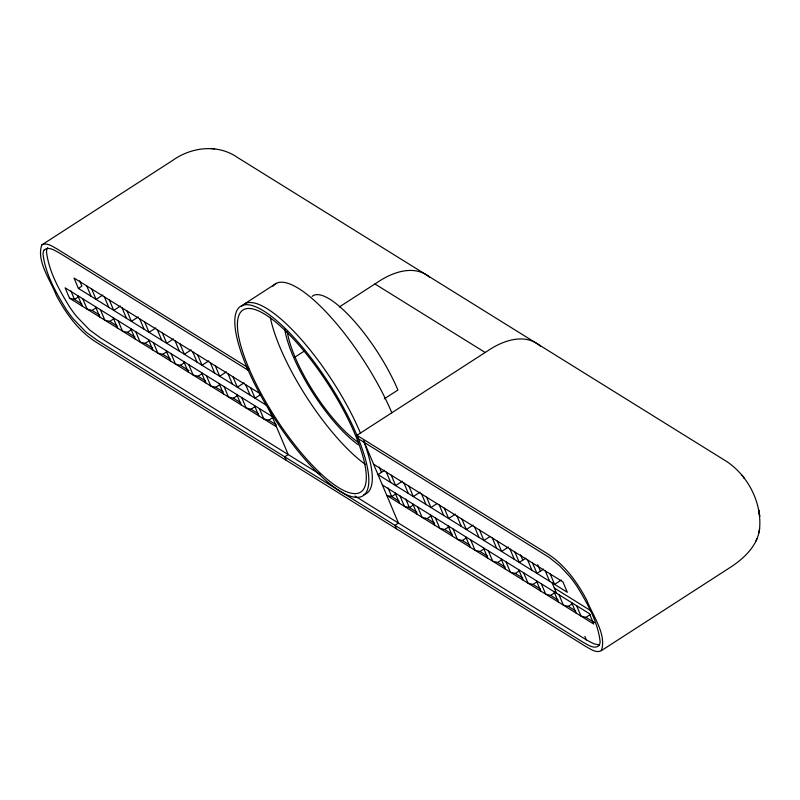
<?xml version="1.0" encoding="UTF-8"?>
<svg xmlns="http://www.w3.org/2000/svg" width="800" height="800" viewBox="0 0 800 800"><rect width="100%" height="100%" fill="white"/><g stroke="black" fill="none" stroke-linecap="round" stroke-linejoin="round"><path stroke-width="1.2" d="M759.58 528.73C761.96 502.88 748.41 476.42 727.18 461.81L237.41 157.43C217.84 143.76 191.37 146.97 172.59 160.46L41.78 244.95C36.16 261.32 50.69 280.32 56.31 295.35C65.98 313.65 78.64 331.2 96.43 342.35L586.2 646.74C590.62 649.01 596.28 653.51 601.36 650.64L732.17 566.16C745.01 557.4 757.82 545.01 759.58 528.73L758.85 532.88M755.94 541.09L757.17 538.42M601.36 650.64C606.97 634.27 592.44 615.27 586.82 600.24C577.15 581.94 564.49 564.39 546.7 553.24L356.94 435.31A112.74 32.46 57.1 0 0 263.79 311.01A112.74 32.46 57.1 0 0 246.69 366.78L248.16 370.25M44.19 249.95C49.1 245.81 55.71 251.21 60.29 253.49L248.23 370.29M260.17 393.72L74.01 278.03L78.4 288.42L81.89 286.16L79.64 280.84M78.54 296.8L74.47 299.43L69.52 298.22L65.13 287.83L272.12 416.48M102.84 295.01L96.06 299.39L91.67 289M82.79 298.81L87.18 309.19L92.13 310.4L96.31 307.7M120.51 305.99L113.72 310.37L109.33 299.98M100.45 309.78L104.84 320.17L109.79 321.38L113.98 318.68M138.17 316.97L131.38 321.35L127 310.96M118.11 320.76L122.5 331.15L127.45 332.36L131.64 329.65M155.83 327.94L149.05 332.32L144.66 321.93M135.77 331.73L140.16 342.12L145.11 343.33L149.3 340.63M173.49 338.92L166.71 343.3L162.32 332.91M153.43 342.71L157.82 353.1L162.77 354.31L166.96 351.61M244.81 303.69L276.2 283.41M191.15 349.89L184.37 354.28L179.98 343.89M171.1 353.69L175.48 364.08L180.43 365.29L184.62 362.58M208.81 360.87L202.03 365.25L197.64 354.86M188.76 364.66L193.14 375.05L198.1 376.26L202.28 373.56M226.47 371.85L219.69 376.23L215.3 365.84M339.27 306.99L377.51 282.3C392.34 272.13 414.62 264.03 430.04 277.53M206.42 375.64L210.81 386.03L215.76 387.24L219.94 384.54M244.13 382.82L237.35 387.2L232.96 376.82M295.05 357.05L304.47 350.97M224.08 386.62L228.47 397.01L233.42 398.22L237.6 395.51M260.83 394.43L255.01 398.18L250.62 387.79M241.74 397.59L246.13 407.98L251.08 409.19L255.27 406.49M259.4 408.57L263.79 418.96L268.74 420.17L272.93 417.46M384.31 398.82L397.92 390.03A82.39 23.72 57.1 0 0 352.11 318.77A82.39 23.72 57.1 0 0 312.14 296.38M41.78 244.95C46.85 242.08 52.51 246.58 56.93 248.85L246.69 366.78L249.3 372.75A112.74 32.46 57.1 0 0 339.85 491.08A112.74 32.46 57.1 0 0 359.31 441.12L356.94 435.31L487.76 350.82C502.59 340.65 524.87 332.55 540.29 346.05M384.53 470.38L377.99 474.61L567.32 592.28L562.93 581.89L373.6 464.22M402.43 481.2L395.65 485.58L391.26 475.2M395.78 493.97L391.71 496.59L386.76 495.38L593.76 624.03L589.37 613.64L382.37 485M420.09 492.18L413.31 496.56L408.92 486.17M413.56 504.87L409.37 507.57L404.42 506.36L400.03 495.97M436.78 503.78L430.97 507.54L426.58 497.15M417.7 506.95L422.08 517.34L427.04 518.55L431.22 515.84M455.41 514.13L448.63 518.51L444.24 508.12M435.36 517.93L439.75 528.31L444.7 529.52L448.88 526.82M473.07 525.11L466.29 529.49L461.9 519.1M453.02 528.9L457.41 539.29L462.36 540.5L466.54 537.8M489.77 536.71L483.95 540.47L479.56 530.08M470.68 539.88L475.07 550.27L480.02 551.48L484.21 548.77M508.4 547.06L501.61 551.44L497.23 541.05M488.34 550.85L492.73 561.24L497.68 562.45L501.87 559.75M525.9 558.14L519.28 562.42L514.89 552.03M506 561.83L510.39 572.22L515.34 573.43L519.53 570.73M543.56 569.11L536.94 573.4L532.55 563.01M523.66 572.81L528.05 583.2L533 584.41L537.19 581.7M561.38 579.99L554.6 584.37L550.21 573.98M541.33 583.78L545.71 594.17L550.66 595.38L554.85 592.68M558.99 594.76L563.37 605.15L568.33 606.36L572.51 603.66M576.65 605.74L581.04 616.13L585.99 617.34L590.17 614.63M599.17 644.95L593.8 643.77L586.33 639.85L355 496.07M214.68 148.79L211.32 148.53M374.94 283.96L485.19 352.48M78.4 288.42L266.67 405.43M554.32 588.03L591.16 610.93M81.89 304.04L74.47 299.43L70.87 290.9M92.13 310.4L99.55 315.02M109.79 321.38L117.21 325.99M127.45 332.36L134.87 336.97M145.11 343.33L152.53 347.95M162.77 354.31L170.19 358.92M180.43 365.29L188.92 370.56M198.1 376.26L205.52 380.87M215.76 387.24L223.18 391.85M233.42 398.22L240.84 402.83M251.08 409.19L258.5 413.8M268.74 420.17L276.16 424.78M399.13 501.21L391.71 496.59L388.06 487.94M416.79 512.18L409.37 507.57L405.77 499.05M427.04 518.55L434.46 523.16M444.7 529.52L452.12 534.14M462.36 540.5L469.78 545.11M480.02 551.48L487.44 556.09M497.68 562.45L505.1 567.07M515.34 573.43L522.76 578.04M533 584.41L540.42 589.02M550.66 595.38L558.09 599.99M568.33 606.36L575.75 610.97M585.99 617.34L594.47 622.61M69.52 298.22L276.51 426.86M320.02 474.33L100.35 337.81L89.39 329.72L76.84 316.73A39.8 11.46 57.1 0 1 69.91 307.4C59.44 290.42 49.01 272.07 46.51 252A39.8 11.46 57.1 0 1 47.68 247.7M742.13 475.24L744.59 478.55L743.67 477.3M571.71 602.67L576.1 613.06M584.87 636.38L586.33 639.85M552.13 582.84L556.52 593.23M545.27 570.91L549.66 581.3M554.05 591.69L558.43 602.08M537.72 564.75L540.43 571.14M527.61 559.94L532 570.33M536.39 580.71L540.77 591.1M520.51 554.84L522.76 560.17M509.95 548.96L514.34 559.35M518.72 569.74L523.11 580.13M492.29 537.98L496.67 548.37M501.06 558.76L505.45 569.15M474.62 527.01L479.01 537.4M483.4 547.78L487.79 558.17M456.96 516.03L461.35 526.42M465.74 536.81L470.13 547.2M439.3 505.05L443.69 515.44M448.08 525.83L452.47 536.22M421.64 494.08L426.03 504.47M430.42 514.86L434.81 525.24M403.98 483.1L408.37 493.49M412.76 503.88L417.14 514.27M386.32 472.13L390.71 482.51M395.09 492.9L399.48 503.29M379.28 467.16L381.47 472.35M363.77 440.95L398.46 523.09L394.97 525.34L396.44 528.8M356.94 435.31L358.41 438.77L549.09 557.36L559.84 565.95L569.78 576.6A39.8 11.46 57.1 0 1 576.71 585.93C587.18 602.92 597.61 621.27 600.11 641.34A39.8 11.46 57.1 0 1 598.94 645.64C594.04 649.78 587.42 644.38 582.84 642.1L96.86 340.06L85.9 331.98L73.35 318.99A39.8 11.46 57.1 0 1 66.42 309.66C55.95 292.67 45.52 274.32 43.02 254.25A39.8 11.46 57.1 0 1 44.19 249.95M268.17 407.13L288.21 454.57L284.72 456.82L286.19 460.28M245.68 384.72L250.07 395.11M254.46 405.5L258.85 415.89M228.02 373.75L232.41 384.13M236.8 394.52L241.19 404.91M210.36 362.77L214.75 373.16M219.14 383.55L223.53 393.94M192.7 351.79L197.09 362.18M201.48 372.57L205.87 382.96M175.04 340.82L179.43 351.21M183.82 361.59L188.2 371.98M157.38 329.84L161.77 340.23M166.15 350.62L170.54 361.01M139.72 318.86L144.11 329.25M148.49 339.64L152.88 350.03M122.06 307.89L126.44 318.28M130.83 328.66L135.22 339.05M104.39 296.91L108.78 307.3M113.17 317.69L117.56 328.08M86.73 285.93L91.12 296.32M95.51 306.71L99.9 317.1M77.85 295.74L82.24 306.12M358.7 442.57A78.05 22.48 57.1 0 1 287.34 331.93M365.33 464.36A108.41 31.22 57.1 0 1 270.25 317.2M358.31 444.78A82.39 23.72 57.1 0 1 284.79 329.21M272.97 286.23A112.74 32.46 57.1 0 1 326.97 312.92A112.74 32.46 57.1 0 1 391.83 412.78M363.68 441.15A112.74 32.46 57.1 0 1 363.8 494.69M241.58 306.51A112.74 32.46 57.1 0 1 295.58 333.2A112.74 32.46 57.1 0 1 360.43 433.05M759.72 516.16L758.75 510.11L759.72 516.16M248.81 368.1A108.41 31.22 57.1 0 0 359.99 492.49A108.41 31.22 57.1 0 0 296.65 342.54A108.41 31.22 57.1 0 0 248.81 368.1"/></g></svg>
